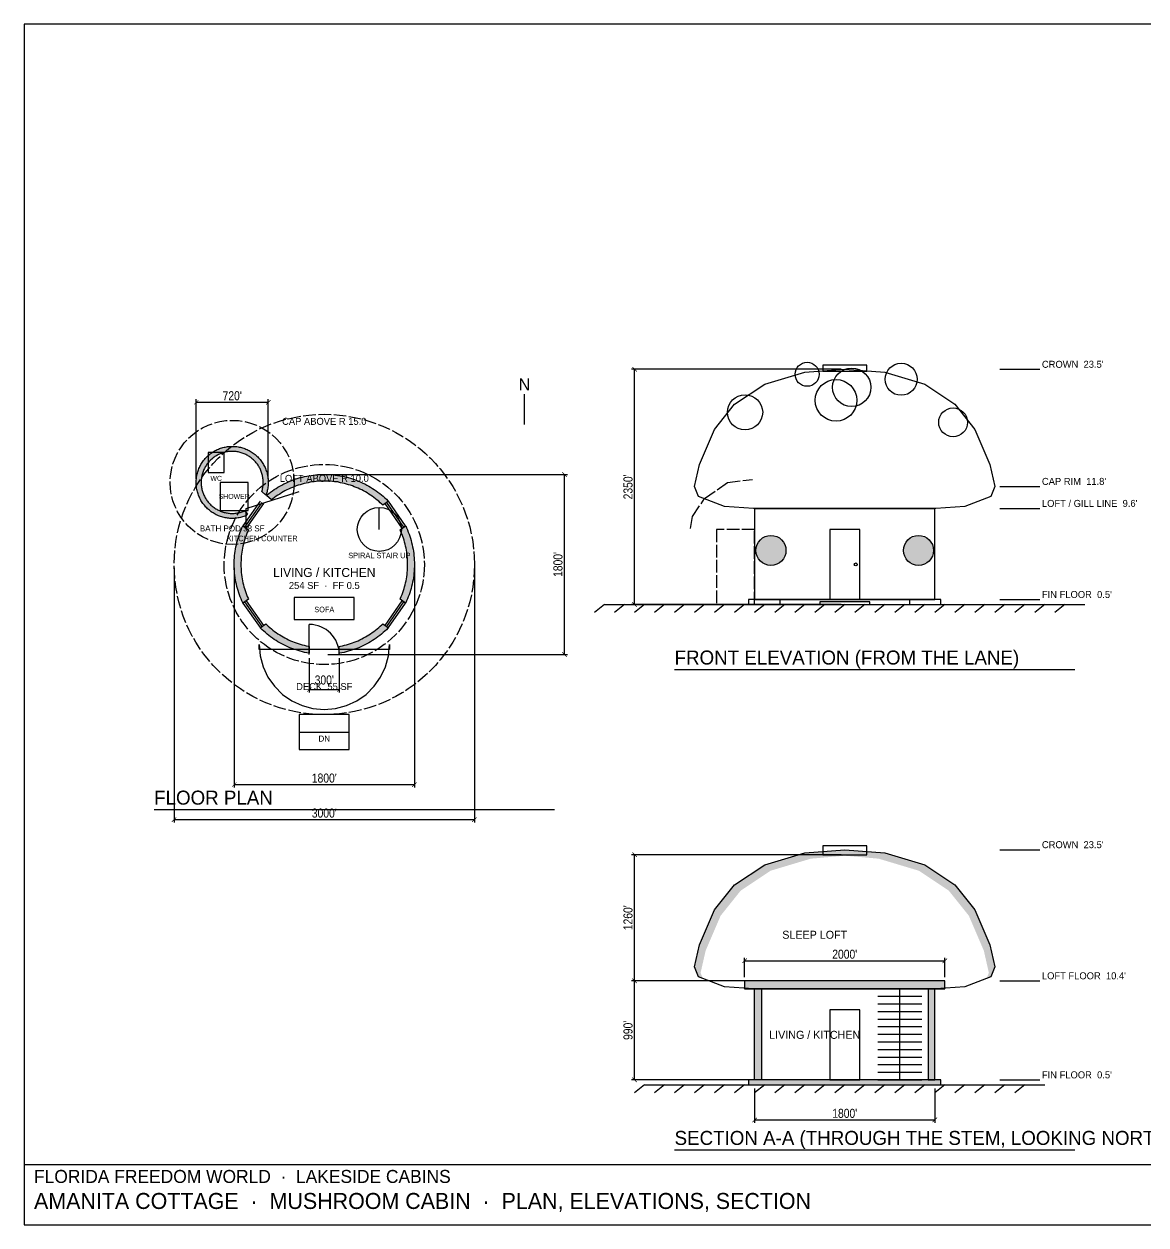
# Model space of a CAD drawing. Header units: feet. Extents: x 0 to 190, y 0 to 120.
# Drawn here: x 0 to 112.1, y 0 to 120 of the extents above; entities that cross this region are included whole.
import ezdxf
from ezdxf.enums import TextEntityAlignment as Align

# ---------------------------------------------------------------- set-up
doc = ezdxf.new("R2010")
doc.units = ezdxf.units.FT
doc.linetypes.add('DASHED', pattern=[1.524, 1.27, -0.254])
for name, color, linetype in [('A-ANNO-DIMS', 1, 'Continuous'), ('A-DECK', 32, 'Continuous'), ('A-DOOR', 3, 'Continuous'), ('A-ELEV', 7, 'Continuous'), ('A-ELEV-HIDN', 8, 'Continuous'), ('A-FLOR-ANNO', 7, 'Continuous'), ('A-FURN', 9, 'Continuous'), ('A-GLAZ', 4, 'Continuous'), ('A-GLAZ-PATT', 151, 'Continuous'), ('A-GRND', 8, 'Continuous'), ('A-LEVL', 1, 'Continuous'), ('A-ROOF', 5, 'Continuous'), ('A-SECT-PATT', 8, 'Continuous'), ('A-WALL', 7, 'Continuous'), ('A-WALL-PATT', 8, 'Continuous'), ('G-TITLE', 7, 'Continuous')]:
    doc.layers.add(name, color=color, linetype=linetype)
doc.styles.add('OpenSansCondensed-Light', font='OpenSansCondensed-Light.ttf')
doc.dimstyles.new('EZDXF', dxfattribs={"dimtxt": 0.25, "dimasz": 0.175, "dimexe": 0.375, "dimexo": 0.125, "dimgap": 0.1, "dimtad": 1, "dimlfac": 100, "dimzin": 12, "dimdsep": 46, "dimtxsty": 'OpenSansCondensed-Light', "dimblk": 'ARCHTICK', "dimcen": 2.5, "dimazin": 3, "dimtfac": 0.5, "dimtmove": 2, "dimatfit": 3})

# ---------------------------------------------------------------- blocks, each defined once
blk = doc.blocks.new('_ARCHTICK')
at = {"color": 0, "linetype": 'BYBLOCK', "const_width": 0.15}
blk.add_lwpolyline([(-0.5, -0.5), (0.5, 0.5)], dxfattribs=at)

msp = doc.modelspace()

# ---------------------------------------------------------------- hatches: boundary and pattern name
at = {"layer": 'A-GLAZ-PATT'}
for points in [[(76.13, 67.4), (76.1228, 67.253), (76.1012, 67.1074), (76.0654, 66.9646), (76.0158, 66.826), (75.9529, 66.6929), (75.8772, 66.5666), (75.7895, 66.4484), (75.6907, 66.3393), (75.5816, 66.2405), (75.4634, 66.1528), (75.3371, 66.0771), (75.204, 66.0142), (75.0654, 65.9646), (74.9226, 65.9288), (74.777, 65.9072), (74.63, 65.9), (74.483, 65.9072), (74.3374, 65.9288), (74.1946, 65.9646), (74.056, 66.0142), (73.9229, 66.0771), (73.7966, 66.1528), (73.6784, 66.2405), (73.5693, 66.3393), (73.4705, 66.4484), (73.3828, 66.5666), (73.3071, 66.6929), (73.2442, 66.826), (73.1946, 66.9646), (73.1588, 67.1074), (73.1372, 67.253), (73.13, 67.4), (73.1372, 67.547), (73.1588, 67.6926), (73.1946, 67.8354), (73.2442, 67.974), (73.3071, 68.1071), (73.3828, 68.2334), (73.4705, 68.3516), (73.5693, 68.4607), (73.6784, 68.5595), (73.7966, 68.6472), (73.9229, 68.7229), (74.056, 68.7858), (74.1946, 68.8354), (74.3374, 68.8712), (74.483, 68.8928), (74.63, 68.9), (74.777, 68.8928), (74.9226, 68.8712), (75.0654, 68.8354), (75.204, 68.7858), (75.3371, 68.7229), (75.4634, 68.6472), (75.5816, 68.5595), (75.6907, 68.4607), (75.7895, 68.3516), (75.8772, 68.2334), (75.9529, 68.1071), (76.0158, 67.974), (76.0654, 67.8354), (76.1012, 67.6926), (76.1228, 67.547), (76.13, 67.4)], [(90.87, 67.4), (90.8628, 67.253), (90.8412, 67.1074), (90.8054, 66.9646), (90.7558, 66.826), (90.6929, 66.6929), (90.6172, 66.5666), (90.5295, 66.4484), (90.4307, 66.3393), (90.3216, 66.2405), (90.2034, 66.1528), (90.0771, 66.0771), (89.944, 66.0142), (89.8054, 65.9646), (89.6626, 65.9288), (89.517, 65.9072), (89.37, 65.9), (89.223, 65.9072), (89.0774, 65.9288), (88.9346, 65.9646), (88.796, 66.0142), (88.6629, 66.0771), (88.5366, 66.1528), (88.4184, 66.2405), (88.3093, 66.3393), (88.2105, 66.4484), (88.1228, 66.5666), (88.0471, 66.6929), (87.9842, 66.826), (87.9346, 66.9646), (87.8988, 67.1074), (87.8772, 67.253), (87.87, 67.4), (87.8772, 67.547), (87.8988, 67.6926), (87.9346, 67.8354), (87.9842, 67.974), (88.0471, 68.1071), (88.1228, 68.2334), (88.2105, 68.3516), (88.3093, 68.4607), (88.4184, 68.5595), (88.5366, 68.6472), (88.6629, 68.7229), (88.796, 68.7858), (88.9346, 68.8354), (89.0774, 68.8712), (89.223, 68.8928), (89.37, 68.9), (89.517, 68.8928), (89.6626, 68.8712), (89.8054, 68.8354), (89.944, 68.7858), (90.0771, 68.7229), (90.2034, 68.6472), (90.3216, 68.5595), (90.4307, 68.4607), (90.5295, 68.3516), (90.6172, 68.2334), (90.6929, 68.1071), (90.7558, 67.974), (90.8054, 67.8354), (90.8412, 67.6926), (90.8628, 67.547), (90.87, 67.4)]]:
    msp.add_hatch(color=151, dxfattribs=at).paths.add_polyline_path(points)
at = {"layer": 'A-SECT-PATT'}
for points in [[(67, 25.8), (67.5, 28), (69, 31.5), (71, 34), (74, 36), (78, 37.2), (82, 37.5), (86, 37.2), (90, 36), (93, 34), (95, 31.5), (96.5, 28), (97, 25.8), (96.6, 24.8), (96.1745, 24.6364), (96.4, 25.2), (95.9, 27.4), (94.4, 30.9), (92.4, 33.4), (89.4, 35.4), (85.4, 36.6), (82, 36.9), (78.6, 36.6), (74.6, 35.4), (71.6, 33.4), (69.6, 30.9), (68.1, 27.4), (67.6, 25.2), (67.8255, 24.6364), (67.4, 24.8), (67, 25.8)], [(92, 23.6), (92, 24.4), (72, 24.4), (72, 23.6), (92, 23.6)], [(73.67, 14.5), (73.67, 23.6), (73, 23.6), (73, 14.5), (73.67, 14.5)], [(91, 14.5), (91, 23.6), (90.33, 23.6), (90.33, 14.5), (91, 14.5)], [(91.6, 14), (91.6, 14.5), (72.4, 14.5), (72.4, 14), (91.6, 14)]]:
    msp.add_hatch(color=8, dxfattribs=at).paths.add_polyline_path(points)
at = {"layer": 'A-WALL-PATT'}
for points in [[(22.0681, 70.8307), (21.9572, 70.7911), (21.845, 70.755), (21.7317, 70.7227), (21.6175, 70.694), (21.5023, 70.6692), (21.3864, 70.6481), (21.2699, 70.6308), (21.1529, 70.6173), (21.0355, 70.6077), (20.9178, 70.6019), (20.8, 70.6), (20.6822, 70.6019), (20.5645, 70.6077), (20.4471, 70.6173), (20.3301, 70.6308), (20.2136, 70.6481), (20.0977, 70.6692), (19.9825, 70.694), (19.8683, 70.7227), (19.755, 70.755), (19.6428, 70.7911), (19.5319, 70.8307), (19.4223, 70.874), (19.3143, 70.9209), (19.2078, 70.9713), (19.103, 71.0251), (19, 71.0823), (18.899, 71.1429), (18.7999, 71.2067), (18.7031, 71.2738), (18.6085, 71.3439), (18.5162, 71.4172), (18.4264, 71.4934), (18.3391, 71.5725), (18.2544, 71.6544), (18.1725, 71.7391), (18.0934, 71.8264), (18.0172, 71.9162), (17.9439, 72.0085), (17.8738, 72.1031), (17.8067, 72.1999), (17.7429, 72.299), (17.6823, 72.4), (17.6251, 72.503), (17.5713, 72.6078), (17.5209, 72.7143), (17.474, 72.8223), (17.4307, 72.9319), (17.3911, 73.0428), (17.355, 73.155), (17.3227, 73.2683), (17.294, 73.3825), (17.2692, 73.4977), (17.2481, 73.6136), (17.2308, 73.7301), (17.2173, 73.8471), (17.2077, 73.9645), (17.2019, 74.0822), (17.2, 74.2), (17.2019, 74.3178), (17.2077, 74.4355), (17.2173, 74.5529), (17.2308, 74.6699), (17.2481, 74.7864), (17.2692, 74.9023), (17.294, 75.0175), (17.3227, 75.1317), (17.355, 75.245), (17.3911, 75.3572), (17.4307, 75.4681), (17.474, 75.5777), (17.5209, 75.6857), (17.5713, 75.7922), (17.6251, 75.897), (17.6823, 76), (17.7429, 76.101), (17.8067, 76.2001), (17.8738, 76.2969), (17.9439, 76.3915), (18.0172, 76.4838), (18.0934, 76.5736), (18.1725, 76.6609), (18.2544, 76.7456), (18.3391, 76.8275), (18.4264, 76.9066), (18.5162, 76.9828), (18.6085, 77.0561), (18.7031, 77.1262), (18.7999, 77.1933), (18.899, 77.2571), (19, 77.3177), (19.103, 77.3749), (19.2078, 77.4287), (19.3143, 77.4791), (19.4223, 77.526), (19.5319, 77.5693), (19.6428, 77.6089), (19.755, 77.645), (19.8683, 77.6773), (19.9825, 77.706), (20.0977, 77.7308), (20.2136, 77.7519), (20.3301, 77.7692), (20.4471, 77.7827), (20.5645, 77.7923), (20.6822, 77.7981), (20.8, 77.8), (20.9178, 77.7981), (21.0355, 77.7923), (21.1529, 77.7827), (21.2699, 77.7692), (21.3864, 77.7519), (21.5023, 77.7308), (21.6175, 77.706), (21.7317, 77.6773), (21.845, 77.645), (21.9572, 77.6089), (22.0681, 77.5693), (22.1777, 77.526), (22.2857, 77.4791), (22.3922, 77.4287), (22.497, 77.3749), (22.6, 77.3177), (22.701, 77.2571), (22.8001, 77.1933), (22.8969, 77.1262), (22.9915, 77.0561), (23.0838, 76.9828), (23.1736, 76.9066), (23.2609, 76.8275), (23.3456, 76.7456), (23.4275, 76.6609), (23.5066, 76.5736), (23.5828, 76.4838), (23.6561, 76.3915), (23.7262, 76.2969), (23.7933, 76.2001), (23.8571, 76.101), (23.9177, 76), (23.9749, 75.897), (24.0287, 75.7922), (24.0791, 75.6857), (24.126, 75.5777), (24.1693, 75.4681), (24.2089, 75.3572), (24.245, 75.245), (24.2773, 75.1317), (24.306, 75.0175), (24.3308, 74.9023), (24.3519, 74.7864), (24.3692, 74.6699), (24.3827, 74.5529), (24.3923, 74.4355), (24.3981, 74.3178), (24.4, 74.2), (24.3981, 74.0822), (24.3923, 73.9645), (24.3827, 73.8471), (24.3692, 73.7301), (24.3519, 73.6136), (24.3308, 73.4977), (24.306, 73.3825), (24.2773, 73.2683), (24.245, 73.155), (24.2089, 73.0428), (24.171, 72.9368), (23.7658, 73.298), (23.7665, 73.3001), (23.7944, 73.3977), (23.819, 73.4961), (23.8404, 73.5952), (23.8586, 73.695), (23.8735, 73.7954), (23.8851, 73.8961), (23.8934, 73.9973), (23.8983, 74.0986), (23.9, 74.2), (23.8983, 74.3014), (23.8934, 74.4027), (23.8851, 74.5039), (23.8735, 74.6046), (23.8586, 74.705), (23.8404, 74.8048), (23.819, 74.9039), (23.7944, 75.0023), (23.7665, 75.0999), (23.7355, 75.1965), (23.7013, 75.292), (23.664, 75.3863), (23.6237, 75.4794), (23.5803, 75.5711), (23.534, 75.6613), (23.4847, 75.75), (23.4325, 75.837), (23.3776, 75.9223), (23.3198, 76.0057), (23.2594, 76.0872), (23.1963, 76.1666), (23.1307, 76.244), (23.0626, 76.3191), (22.992, 76.392), (22.9191, 76.4626), (22.844, 76.5307), (22.7666, 76.5963), (22.6872, 76.6594), (22.6057, 76.7198), (22.5223, 76.7776), (22.437, 76.8325), (22.35, 76.8847), (22.2613, 76.934), (22.1711, 76.9803), (22.0794, 77.0237), (21.9863, 77.064), (21.892, 77.1013), (21.7965, 77.1355), (21.6999, 77.1665), (21.6023, 77.1944), (21.5039, 77.219), (21.4048, 77.2404), (21.305, 77.2586), (21.2046, 77.2735), (21.1039, 77.2851), (21.0027, 77.2934), (20.9014, 77.2983), (20.8, 77.3), (20.6986, 77.2983), (20.5973, 77.2934), (20.4961, 77.2851), (20.3954, 77.2735), (20.295, 77.2586), (20.1952, 77.2404), (20.0961, 77.219), (19.9977, 77.1944), (19.9001, 77.1665), (19.8035, 77.1355), (19.708, 77.1013), (19.6137, 77.064), (19.5206, 77.0237), (19.4289, 76.9803), (19.3387, 76.934), (19.25, 76.8847), (19.163, 76.8325), (19.0777, 76.7776), (18.9943, 76.7198), (18.9128, 76.6594), (18.8334, 76.5963), (18.756, 76.5307), (18.6809, 76.4626), (18.608, 76.392), (18.5374, 76.3191), (18.4693, 76.244), (18.4037, 76.1666), (18.3406, 76.0872), (18.2802, 76.0057), (18.2224, 75.9223), (18.1675, 75.837), (18.1153, 75.75), (18.066, 75.6613), (18.0197, 75.5711), (17.9763, 75.4794), (17.936, 75.3863), (17.8987, 75.292), (17.8645, 75.1965), (17.8335, 75.0999), (17.8056, 75.0023), (17.781, 74.9039), (17.7596, 74.8048), (17.7414, 74.705), (17.7265, 74.6046), (17.7149, 74.5039), (17.7066, 74.4027), (17.7017, 74.3014), (17.7, 74.2), (17.7017, 74.0986), (17.7066, 73.9973), (17.7149, 73.8961), (17.7265, 73.7954), (17.7414, 73.695), (17.7596, 73.5952), (17.781, 73.4961), (17.8056, 73.3977), (17.8335, 73.3001), (17.8645, 73.2035), (17.8987, 73.108), (17.936, 73.0137), (17.9763, 72.9206), (18.0197, 72.8289), (18.066, 72.7387), (18.1153, 72.65), (18.1675, 72.563), (18.2224, 72.4777), (18.2802, 72.3943), (18.3406, 72.3128), (18.4037, 72.2334), (18.4693, 72.156), (18.5374, 72.0809), (18.608, 72.008), (18.6809, 71.9374), (18.756, 71.8693), (18.8334, 71.8037), (18.9128, 71.7406), (18.9943, 71.6802), (19.0777, 71.6224), (19.163, 71.5675), (19.25, 71.5153), (19.3387, 71.466), (19.4289, 71.4197), (19.5206, 71.3763), (19.6137, 71.336), (19.708, 71.2987), (19.8035, 71.2645), (19.9001, 71.2335), (19.9977, 71.2056), (20.0961, 71.181), (20.1952, 71.1596), (20.295, 71.1414), (20.3954, 71.1265), (20.4961, 71.1149), (20.5973, 71.1066), (20.6986, 71.1017), (20.8, 71.1), (20.9014, 71.1017), (21.0027, 71.1066), (21.1039, 71.1149), (21.2046, 71.1265), (21.305, 71.1414), (21.4048, 71.1596), (21.5039, 71.181), (21.6023, 71.2056), (21.6999, 71.2335), (21.7965, 71.2645), (21.892, 71.2987), (21.9863, 71.336), (22.0356, 71.3573), (22.3339, 71.0914), (22.1835, 70.8766), (22.1777, 70.874), (22.0681, 70.8307)], [(24.4629, 73.0951), (24.6387, 73.2289), (24.8177, 73.3583), (24.9999, 73.4832), (25.185, 73.6037), (25.3731, 73.7196), (25.5639, 73.8308), (25.7574, 73.9373), (25.9535, 74.039), (26.152, 74.1359), (26.3528, 74.2279), (26.5558, 74.3149), (26.7609, 74.3969), (26.968, 74.4739), (27.1769, 74.5458), (27.3874, 74.6125), (27.5996, 74.674), (27.8132, 74.7303), (28.0281, 74.7813), (28.2442, 74.8271), (28.4613, 74.8675), (28.6794, 74.9026), (28.8983, 74.9323), (29.1178, 74.9567), (29.3379, 74.9756), (29.5584, 74.9892), (29.7791, 74.9973), (30, 75), (30.2209, 74.9973), (30.4416, 74.9892), (30.6621, 74.9756), (30.8822, 74.9567), (31.1017, 74.9323), (31.3206, 74.9026), (31.5387, 74.8675), (31.7558, 74.8271), (31.9719, 74.7813), (32.1868, 74.7303), (32.4004, 74.674), (32.6126, 74.6125), (32.8231, 74.5458), (33.032, 74.4739), (33.2391, 74.3969), (33.4442, 74.3149), (33.6472, 74.2279), (33.848, 74.1359), (34.0465, 74.039), (34.2426, 73.9373), (34.4361, 73.8308), (34.6269, 73.7196), (34.815, 73.6037), (35.0001, 73.4832), (35.1823, 73.3583), (35.3613, 73.2289), (35.5371, 73.0951), (35.7095, 72.9571), (35.8786, 72.8149), (36.044, 72.6686), (36.2059, 72.5182), (36.364, 72.364), (36.4084, 72.3184), (35.8512, 71.9282), (35.7439, 72.033), (35.5941, 72.1721), (35.4409, 72.3075), (35.2845, 72.4392), (35.1249, 72.5669), (34.9622, 72.6907), (34.7965, 72.8105), (34.6279, 72.9261), (34.4565, 73.0376), (34.2825, 73.1449), (34.1058, 73.2478), (33.9267, 73.3464), (33.7453, 73.4406), (33.5615, 73.5302), (33.3757, 73.6154), (33.1878, 73.6959), (32.9979, 73.7718), (32.8063, 73.8431), (32.613, 73.9096), (32.4181, 73.9713), (32.2217, 74.0283), (32.024, 74.0804), (31.8251, 74.1276), (31.6251, 74.1699), (31.4241, 74.2074), (31.2223, 74.2398), (31.0197, 74.2674), (30.8165, 74.2899), (30.6128, 74.3074), (30.4087, 74.32), (30.2044, 74.3275), (30, 74.33), (29.7956, 74.3275), (29.5913, 74.32), (29.3872, 74.3074), (29.1835, 74.2899), (28.9803, 74.2674), (28.7777, 74.2398), (28.5759, 74.2074), (28.3749, 74.1699), (28.1749, 74.1276), (27.976, 74.0804), (27.7783, 74.0283), (27.5819, 73.9713), (27.387, 73.9096), (27.1937, 73.8431), (27.0021, 73.7718), (26.8122, 73.6959), (26.6243, 73.6154), (26.4385, 73.5302), (26.2547, 73.4406), (26.0733, 73.3464), (25.8942, 73.2478), (25.7175, 73.1449), (25.5435, 73.0376), (25.3721, 72.9261), (25.2035, 72.8105), (25.0378, 72.6907), (24.8751, 72.5669), (24.7228, 72.445), (24.2173, 72.8956), (24.2905, 72.9571), (24.4629, 73.0951)], [(21.7721, 62.3528), (21.6851, 62.5558), (21.6031, 62.7609), (21.5261, 62.968), (21.4542, 63.1769), (21.3875, 63.3874), (21.326, 63.5996), (21.2697, 63.8132), (21.2187, 64.0281), (21.1729, 64.2442), (21.1325, 64.4613), (21.0974, 64.6794), (21.0677, 64.8983), (21.0433, 65.1178), (21.0244, 65.3379), (21.0108, 65.5584), (21.0027, 65.7791), (21, 66), (21.0027, 66.2209), (21.0108, 66.4416), (21.0244, 66.6621), (21.0433, 66.8822), (21.0677, 67.1017), (21.0974, 67.3206), (21.1325, 67.5387), (21.1729, 67.7558), (21.2187, 67.9719), (21.2697, 68.1868), (21.326, 68.4004), (21.3875, 68.6126), (21.4542, 68.8231), (21.5261, 69.032), (21.6031, 69.2391), (21.6851, 69.4442), (21.7721, 69.6472), (21.8641, 69.848), (21.8705, 69.8612), (22.4282, 69.4707), (22.3846, 69.3757), (22.3041, 69.1878), (22.2282, 68.9979), (22.1569, 68.8063), (22.0904, 68.613), (22.0287, 68.4181), (21.9717, 68.2217), (21.9196, 68.024), (21.8724, 67.8251), (21.8301, 67.6251), (21.7926, 67.4241), (21.7602, 67.2223), (21.7326, 67.0197), (21.7101, 66.8165), (21.6926, 66.6128), (21.68, 66.4087), (21.6725, 66.2044), (21.67, 66), (21.6725, 65.7956), (21.68, 65.5913), (21.6926, 65.3872), (21.7101, 65.1835), (21.7326, 64.9803), (21.7602, 64.7777), (21.7926, 64.5759), (21.8301, 64.3749), (21.8724, 64.1749), (21.9196, 63.976), (21.9717, 63.7783), (22.0287, 63.5819), (22.0904, 63.387), (22.1569, 63.1937), (22.2282, 63.0021), (22.3041, 62.8122), (22.3846, 62.6243), (22.4282, 62.5293), (21.8705, 62.1388), (21.8641, 62.152), (21.7721, 62.3528)], [(38.9567, 65.1178), (38.9323, 64.8983), (38.9026, 64.6794), (38.8675, 64.4613), (38.8271, 64.2442), (38.7813, 64.0281), (38.7303, 63.8132), (38.674, 63.5996), (38.6125, 63.3874), (38.5458, 63.1769), (38.4739, 62.968), (38.3969, 62.7609), (38.3149, 62.5558), (38.2279, 62.3528), (38.1359, 62.152), (38.1295, 62.1388), (37.5718, 62.5293), (37.6154, 62.6243), (37.6959, 62.8122), (37.7718, 63.0021), (37.8431, 63.1937), (37.9096, 63.387), (37.9713, 63.5819), (38.0283, 63.7783), (38.0804, 63.976), (38.1276, 64.1749), (38.1699, 64.3749), (38.2074, 64.5759), (38.2398, 64.7777), (38.2674, 64.9803), (38.2899, 65.1835), (38.3074, 65.3872), (38.32, 65.5913), (38.3275, 65.7956), (38.33, 66), (38.3275, 66.2044), (38.32, 66.4087), (38.3074, 66.6128), (38.2899, 66.8165), (38.2674, 67.0197), (38.2398, 67.2223), (38.2074, 67.4241), (38.1699, 67.6251), (38.1276, 67.8251), (38.0804, 68.024), (38.0283, 68.2217), (37.9713, 68.4181), (37.9096, 68.613), (37.8431, 68.8063), (37.7718, 68.9979), (37.6959, 69.1878), (37.6154, 69.3757), (37.5718, 69.4707), (38.1295, 69.8612), (38.1359, 69.848), (38.2279, 69.6472), (38.3149, 69.4442), (38.3969, 69.2391), (38.4739, 69.032), (38.5458, 68.8231), (38.6125, 68.6126), (38.674, 68.4004), (38.7303, 68.1868), (38.7813, 67.9719), (38.8271, 67.7558), (38.8675, 67.5387), (38.9026, 67.3206), (38.9323, 67.1017), (38.9567, 66.8822), (38.9756, 66.6621), (38.9892, 66.4416), (38.9973, 66.2209), (39, 66), (38.9973, 65.7791), (38.9892, 65.5584), (38.9756, 65.3379), (38.9567, 65.1178)], [(28.2442, 57.1729), (28.0281, 57.2187), (27.8132, 57.2697), (27.5996, 57.326), (27.3874, 57.3875), (27.1769, 57.4542), (26.968, 57.5261), (26.7609, 57.6031), (26.5558, 57.6851), (26.3528, 57.7721), (26.152, 57.8641), (25.9535, 57.961), (25.7574, 58.0627), (25.5639, 58.1692), (25.3731, 58.2804), (25.185, 58.3963), (24.9999, 58.5168), (24.8177, 58.6417), (24.6387, 58.7711), (24.4629, 58.9049), (24.2905, 59.0429), (24.1214, 59.1851), (23.956, 59.3314), (23.7941, 59.4818), (23.636, 59.636), (23.5916, 59.6816), (24.1488, 60.0718), (24.2561, 59.967), (24.4059, 59.8279), (24.5591, 59.6925), (24.7155, 59.5608), (24.8751, 59.4331), (25.0378, 59.3093), (25.2035, 59.1895), (25.3721, 59.0739), (25.5435, 58.9624), (25.7175, 58.8551), (25.8942, 58.7522), (26.0733, 58.6536), (26.2547, 58.5594), (26.4385, 58.4698), (26.6243, 58.3846), (26.8122, 58.3041), (27.0021, 58.2282), (27.1937, 58.1569), (27.387, 58.0904), (27.5819, 58.0287), (27.7783, 57.9717), (27.976, 57.9196), (28.1749, 57.8724), (28.3749, 57.8301), (28.5, 57.8068), (28.5, 57.1263), (28.4613, 57.1325), (28.2442, 57.1729)], [(36.2059, 59.4818), (36.044, 59.3314), (35.8786, 59.1851), (35.7095, 59.0429), (35.5371, 58.9049), (35.3613, 58.7711), (35.1823, 58.6417), (35.0001, 58.5168), (34.815, 58.3963), (34.6269, 58.2804), (34.4361, 58.1692), (34.2426, 58.0627), (34.0465, 57.961), (33.848, 57.8641), (33.6472, 57.7721), (33.4442, 57.6851), (33.2391, 57.6031), (33.032, 57.5261), (32.8231, 57.4542), (32.6126, 57.3875), (32.4004, 57.326), (32.1868, 57.2697), (31.9719, 57.2187), (31.7558, 57.1729), (31.5387, 57.1325), (31.5, 57.1263), (31.5, 57.8068), (31.6251, 57.8301), (31.8251, 57.8724), (32.024, 57.9196), (32.2217, 57.9717), (32.4181, 58.0287), (32.613, 58.0904), (32.8063, 58.1569), (32.9979, 58.2282), (33.1878, 58.3041), (33.3757, 58.3846), (33.5615, 58.4698), (33.7453, 58.5594), (33.9267, 58.6536), (34.1058, 58.7522), (34.2825, 58.8551), (34.4565, 58.9624), (34.6279, 59.0739), (34.7965, 59.1895), (34.9622, 59.3093), (35.1249, 59.4331), (35.2845, 59.5608), (35.4409, 59.6925), (35.5941, 59.8279), (35.7439, 59.967), (35.8512, 60.0718), (36.4084, 59.6816), (36.364, 59.636), (36.2059, 59.4818)]]:
    msp.add_hatch(color=8, dxfattribs=at).paths.add_polyline_path(points)

# ---------------------------------------------------------------- linework, layer by layer
at = {"layer": 'A-DECK'}
msp.add_line((27.5, 49.25), (32.5, 49.25), dxfattribs=at)
for points in [[(75.5, 62), (88.5, 62), (88.5, 62.5), (75.5, 62.5)], [(79.5, 62), (84.5, 62), (84.5, 62.25), (79.5, 62.25)], [(23.5, 58), (23.5987, 56.8713), (23.892, 55.7769), (24.3708, 54.75), (25.0207, 53.8219), (25.8219, 53.0207), (26.75, 52.3708), (27.7769, 51.892), (28.8713, 51.5987), (30, 51.5), (31.1287, 51.5987), (32.2231, 51.892), (33.25, 52.3708), (34.1781, 53.0207), (34.9793, 53.8219), (35.6292, 54.75), (36.108, 55.7769), (36.4013, 56.8713), (36.5, 58), (36.5, 57.5), (23.5, 57.5)], [(27.5, 47.5), (32.5, 47.5), (32.5, 51), (27.5, 51)]]:
    msp.add_lwpolyline(points, close=True, dxfattribs=at)
at = {"layer": 'A-DOOR'}
msp.add_line((28.5, 57), (28.5, 60), dxfattribs=at)
for points in [[(80.5, 62.5), (83.5, 62.5), (83.5, 69.5), (80.5, 69.5)], [(80.5, 14.5), (83.5, 14.5), (83.5, 21.5), (80.5, 21.5)]]:
    msp.add_lwpolyline(points, close=True, dxfattribs=at)
msp.add_circle((83.1, 66), 0.15, dxfattribs=at)
msp.add_arc((28.5, 57), 3, 0, 90, dxfattribs=at)
at = {"layer": 'A-ELEV'}
msp.add_line((73, 71.6), (91, 71.6), dxfattribs=at)
for points in [[(73, 62.5), (91, 62.5), (91, 71.6), (73, 71.6)], [(72.4, 62), (91.6, 62), (91.6, 62.5), (72.4, 62.5)], [(72, 23.6), (92, 23.6), (92, 24.4), (72, 24.4)], [(73.67, 14.5), (73, 14.5), (73, 23.6), (73.67, 23.6)], [(90.33, 14.5), (91, 14.5), (91, 23.6), (90.33, 23.6)], [(72.4, 14), (91.6, 14), (91.6, 14.5), (72.4, 14.5)]]:
    msp.add_lwpolyline(points, close=True, dxfattribs=at)
at = {"layer": 'A-ELEV-HIDN', "linetype": 'DASHED'}
msp.add_lwpolyline([(66.6, 69.6), (66.8, 70.8), (68, 72.6), (70.3, 74.2), (72.8, 74.5)], dxfattribs=at)
msp.add_lwpolyline([(69.2, 62), (73, 62), (73, 69.5), (69.2, 69.5)], close=True, dxfattribs=at)
msp.add_circle((30, 66), 10, dxfattribs=at)
at = {"layer": 'A-FURN'}
for p, q in [((35.5, 69.5), (35.5, 71.7)), ((85.3, 22.86), (89.7, 22.86)), ((85.3, 22.1), (89.7, 22.1)), ((85.3, 21.34), (89.7, 21.34)), ((85.3, 20.58), (89.7, 20.58)), ((85.3, 19.82), (89.7, 19.82)), ((85.3, 19.06), (89.7, 19.06)), ((85.3, 18.3), (89.7, 18.3)), ((85.3, 17.54), (89.7, 17.54)), ((85.3, 16.78), (89.7, 16.78)), ((85.3, 16.02), (89.7, 16.02)), ((85.3, 15.26), (89.7, 15.26)), ((85.3, 14.5), (89.7, 14.5))]:
    msp.add_line(p, q, dxfattribs=at)
for points in [[(18.4, 75.2), (20, 75.2), (20, 77.2), (18.4, 77.2)], [(19.6, 71.4), (22.4, 71.4), (22.4, 74.2), (19.6, 74.2)], [(27, 60.5), (33, 60.5), (33, 62.7), (27, 62.7)]]:
    msp.add_lwpolyline(points, close=True, dxfattribs=at)
for points in [[(22.2, 69.5), (22.2, 71.6), (27.5, 73.3)], [(87.5, 14.5), (87.5, 23.6)]]:
    msp.add_lwpolyline(points, dxfattribs=at)
msp.add_circle((35.5, 69.5), 2.2, dxfattribs=at)
at = {"layer": 'A-GLAZ'}
for p, q in [((23.5978, 72.3141), (21.877, 69.8566)), ((23.7624, 72.1988), (22.0417, 69.7413)), ((23.9271, 72.0835), (22.2063, 69.626)), ((37.7937, 69.626), (36.0729, 72.0835)), ((37.9583, 69.7413), (36.2376, 72.1988)), ((38.123, 69.8566), (36.4022, 72.3141)), ((21.877, 62.1434), (23.5978, 59.6859)), ((22.0417, 62.2587), (23.7624, 59.8012)), ((22.2063, 62.374), (23.9271, 59.9165)), ((36.0729, 59.9165), (37.7937, 62.374)), ((36.2376, 59.8012), (37.9583, 62.2587)), ((36.4022, 59.6859), (38.123, 62.1434))]:
    msp.add_line(p, q, dxfattribs=at)
for points in [[(79.8, 85.3), (84.2, 85.3), (84.2, 85.9), (79.8, 85.9)], [(79.8, 37), (84.2, 37), (84.2, 37.9), (79.8, 37.9)]]:
    msp.add_lwpolyline(points, close=True, dxfattribs=at)
for centre in [(74.63, 67.4), (89.37, 67.4)]:
    msp.add_circle(centre, 1.5, dxfattribs=at)
at = {"layer": 'A-GRND'}
for p, q in [((58, 62), (57, 61.2)), ((58, 62), (106, 62)), ((60, 62), (59, 61.2)), ((62, 62), (61, 61.2)), ((64, 62), (63, 61.2)), ((66, 62), (65, 61.2)), ((68, 62), (67, 61.2)), ((70, 62), (69, 61.2)), ((72, 62), (71, 61.2)), ((74, 62), (73, 61.2)), ((76, 62), (75, 61.2)), ((78, 62), (77, 61.2)), ((80, 62), (79, 61.2)), ((82, 62), (81, 61.2)), ((84, 62), (83, 61.2)), ((86, 62), (85, 61.2)), ((88, 62), (87, 61.2)), ((90, 62), (89, 61.2)), ((92, 62), (91, 61.2)), ((94, 62), (93, 61.2)), ((96, 62), (95, 61.2)), ((98, 62), (97, 61.2)), ((100, 62), (99, 61.2)), ((102, 62), (101, 61.2)), ((104, 62), (103, 61.2)), ((62, 14), (61, 13.2)), ((62, 14), (102, 14)), ((64, 14), (63, 13.2)), ((66, 14), (65, 13.2)), ((68, 14), (67, 13.2)), ((70, 14), (69, 13.2)), ((72, 14), (71, 13.2)), ((74, 14), (73, 13.2)), ((76, 14), (75, 13.2)), ((78, 14), (77, 13.2)), ((80, 14), (79, 13.2)), ((82, 14), (81, 13.2)), ((84, 14), (83, 13.2)), ((86, 14), (85, 13.2)), ((88, 14), (87, 13.2)), ((90, 14), (89, 13.2)), ((92, 14), (91, 13.2)), ((94, 14), (93, 13.2)), ((96, 14), (95, 13.2)), ((98, 14), (97, 13.2)), ((100, 14), (99, 13.2))]:
    msp.add_line(p, q, dxfattribs=at)
at = {"layer": 'A-LEVL'}
for p, q in [((97.5, 85.5), (101.5, 85.5)), ((97.5, 73.8), (101.5, 73.8)), ((97.5, 71.6), (101.5, 71.6)), ((97.5, 62.5), (101.5, 62.5)), ((97.5, 37.5), (101.5, 37.5)), ((97.5, 24.4), (101.5, 24.4)), ((97.5, 14.5), (101.5, 14.5))]:
    msp.add_line(p, q, dxfattribs=at)
at = {"layer": 'A-ROOF'}
for points in [[(72.9, 71.6), (70, 71.8), (67.4, 72.8), (67, 73.8), (67.5, 76), (69, 79.5), (71, 82), (74, 84), (78, 85.2), (82, 85.5), (82, 85.5), (86, 85.2), (90, 84), (93, 82), (95, 79.5), (96.5, 76), (97, 73.8), (96.6, 72.8), (94, 71.8), (91.1, 71.6)], [(72.9, 23.6), (70, 23.8), (67.4, 24.8), (67, 25.8), (67.5, 28), (69, 31.5), (71, 34), (74, 36), (78, 37.2), (82, 37.5), (82, 37.5), (86, 37.2), (90, 36), (93, 34), (95, 31.5), (96.5, 28), (97, 25.8), (96.6, 24.8), (94, 23.8), (91.1, 23.6)]]:
    msp.add_lwpolyline(points, close=True, dxfattribs=at)
for centre, radius in [((78.2412, 85), 1.2), ((82.6972, 83.7), 1.92), ((87.6382, 84.5), 1.6), ((81.1284, 82.4), 2.08), ((72.0407, 81.2), 1.76), ((92.8253, 80.2), 1.44)]:
    msp.add_circle(centre, radius, dxfattribs=at)
at = {"layer": 'A-ROOF', "linetype": 'DASHED'}
for centre, radius in [((20.8, 74.2), 6.2), ((30, 66), 15)]:
    msp.add_circle(centre, radius, dxfattribs=at)
at = {"layer": 'A-WALL'}
for points in [[(22.0681, 70.8307), (21.9572, 70.7911), (21.845, 70.755), (21.7317, 70.7227), (21.6175, 70.694), (21.5023, 70.6692), (21.3864, 70.6481), (21.2699, 70.6308), (21.1529, 70.6173), (21.0355, 70.6077), (20.9178, 70.6019), (20.8, 70.6), (20.6822, 70.6019), (20.5645, 70.6077), (20.4471, 70.6173), (20.3301, 70.6308), (20.2136, 70.6481), (20.0977, 70.6692), (19.9825, 70.694), (19.8683, 70.7227), (19.755, 70.755), (19.6428, 70.7911), (19.5319, 70.8307), (19.4223, 70.874), (19.3143, 70.9209), (19.2078, 70.9713), (19.103, 71.0251), (19, 71.0823), (18.899, 71.1429), (18.7999, 71.2067), (18.7031, 71.2738), (18.6085, 71.3439), (18.5162, 71.4172), (18.4264, 71.4934), (18.3391, 71.5725), (18.2544, 71.6544), (18.1725, 71.7391), (18.0934, 71.8264), (18.0172, 71.9162), (17.9439, 72.0085), (17.8738, 72.1031), (17.8067, 72.1999), (17.7429, 72.299), (17.6823, 72.4), (17.6251, 72.503), (17.5713, 72.6078), (17.5209, 72.7143), (17.474, 72.8223), (17.4307, 72.9319), (17.3911, 73.0428), (17.355, 73.155), (17.3227, 73.2683), (17.294, 73.3825), (17.2692, 73.4977), (17.2481, 73.6136), (17.2308, 73.7301), (17.2173, 73.8471), (17.2077, 73.9645), (17.2019, 74.0822), (17.2, 74.2), (17.2019, 74.3178), (17.2077, 74.4355), (17.2173, 74.5529), (17.2308, 74.6699), (17.2481, 74.7864), (17.2692, 74.9023), (17.294, 75.0175), (17.3227, 75.1317), (17.355, 75.245), (17.3911, 75.3572), (17.4307, 75.4681), (17.474, 75.5777), (17.5209, 75.6857), (17.5713, 75.7922), (17.6251, 75.897), (17.6823, 76), (17.7429, 76.101), (17.8067, 76.2001), (17.8738, 76.2969), (17.9439, 76.3915), (18.0172, 76.4838), (18.0934, 76.5736), (18.1725, 76.6609), (18.2544, 76.7456), (18.3391, 76.8275), (18.4264, 76.9066), (18.5162, 76.9828), (18.6085, 77.0561), (18.7031, 77.1262), (18.7999, 77.1933), (18.899, 77.2571), (19, 77.3177), (19.103, 77.3749), (19.2078, 77.4287), (19.3143, 77.4791), (19.4223, 77.526), (19.5319, 77.5693), (19.6428, 77.6089), (19.755, 77.645), (19.8683, 77.6773), (19.9825, 77.706), (20.0977, 77.7308), (20.2136, 77.7519), (20.3301, 77.7692), (20.4471, 77.7827), (20.5645, 77.7923), (20.6822, 77.7981), (20.8, 77.8), (20.9178, 77.7981), (21.0355, 77.7923), (21.1529, 77.7827), (21.2699, 77.7692), (21.3864, 77.7519), (21.5023, 77.7308), (21.6175, 77.706), (21.7317, 77.6773), (21.845, 77.645), (21.9572, 77.6089), (22.0681, 77.5693), (22.1777, 77.526), (22.2857, 77.4791), (22.3922, 77.4287), (22.497, 77.3749), (22.6, 77.3177), (22.701, 77.2571), (22.8001, 77.1933), (22.8969, 77.1262), (22.9915, 77.0561), (23.0838, 76.9828), (23.1736, 76.9066), (23.2609, 76.8275), (23.3456, 76.7456), (23.4275, 76.6609), (23.5066, 76.5736), (23.5828, 76.4838), (23.6561, 76.3915), (23.7262, 76.2969), (23.7933, 76.2001), (23.8571, 76.101), (23.9177, 76), (23.9749, 75.897), (24.0287, 75.7922), (24.0791, 75.6857), (24.126, 75.5777), (24.1693, 75.4681), (24.2089, 75.3572), (24.245, 75.245), (24.2773, 75.1317), (24.306, 75.0175), (24.3308, 74.9023), (24.3519, 74.7864), (24.3692, 74.6699), (24.3827, 74.5529), (24.3923, 74.4355), (24.3981, 74.3178), (24.4, 74.2), (24.3981, 74.0822), (24.3923, 73.9645), (24.3827, 73.8471), (24.3692, 73.7301), (24.3519, 73.6136), (24.3308, 73.4977), (24.306, 73.3825), (24.2773, 73.2683), (24.245, 73.155), (24.2089, 73.0428), (24.171, 72.9368), (23.7658, 73.298), (23.7665, 73.3001), (23.7944, 73.3977), (23.819, 73.4961), (23.8404, 73.5952), (23.8586, 73.695), (23.8735, 73.7954), (23.8851, 73.8961), (23.8934, 73.9973), (23.8983, 74.0986), (23.9, 74.2), (23.8983, 74.3014), (23.8934, 74.4027), (23.8851, 74.5039), (23.8735, 74.6046), (23.8586, 74.705), (23.8404, 74.8048), (23.819, 74.9039), (23.7944, 75.0023), (23.7665, 75.0999), (23.7355, 75.1965), (23.7013, 75.292), (23.664, 75.3863), (23.6237, 75.4794), (23.5803, 75.5711), (23.534, 75.6613), (23.4847, 75.75), (23.4325, 75.837), (23.3776, 75.9223), (23.3198, 76.0057), (23.2594, 76.0872), (23.1963, 76.1666), (23.1307, 76.244), (23.0626, 76.3191), (22.992, 76.392), (22.9191, 76.4626), (22.844, 76.5307), (22.7666, 76.5963), (22.6872, 76.6594), (22.6057, 76.7198), (22.5223, 76.7776), (22.437, 76.8325), (22.35, 76.8847), (22.2613, 76.934), (22.1711, 76.9803), (22.0794, 77.0237), (21.9863, 77.064), (21.892, 77.1013), (21.7965, 77.1355), (21.6999, 77.1665), (21.6023, 77.1944), (21.5039, 77.219), (21.4048, 77.2404), (21.305, 77.2586), (21.2046, 77.2735), (21.1039, 77.2851), (21.0027, 77.2934), (20.9014, 77.2983), (20.8, 77.3), (20.6986, 77.2983), (20.5973, 77.2934), (20.4961, 77.2851), (20.3954, 77.2735), (20.295, 77.2586), (20.1952, 77.2404), (20.0961, 77.219), (19.9977, 77.1944), (19.9001, 77.1665), (19.8035, 77.1355), (19.708, 77.1013), (19.6137, 77.064), (19.5206, 77.0237), (19.4289, 76.9803), (19.3387, 76.934), (19.25, 76.8847), (19.163, 76.8325), (19.0777, 76.7776), (18.9943, 76.7198), (18.9128, 76.6594), (18.8334, 76.5963), (18.756, 76.5307), (18.6809, 76.4626), (18.608, 76.392), (18.5374, 76.3191), (18.4693, 76.244), (18.4037, 76.1666), (18.3406, 76.0872), (18.2802, 76.0057), (18.2224, 75.9223), (18.1675, 75.837), (18.1153, 75.75), (18.066, 75.6613), (18.0197, 75.5711), (17.9763, 75.4794), (17.936, 75.3863), (17.8987, 75.292), (17.8645, 75.1965), (17.8335, 75.0999), (17.8056, 75.0023), (17.781, 74.9039), (17.7596, 74.8048), (17.7414, 74.705), (17.7265, 74.6046), (17.7149, 74.5039), (17.7066, 74.4027), (17.7017, 74.3014), (17.7, 74.2), (17.7017, 74.0986), (17.7066, 73.9973), (17.7149, 73.8961), (17.7265, 73.7954), (17.7414, 73.695), (17.7596, 73.5952), (17.781, 73.4961), (17.8056, 73.3977), (17.8335, 73.3001), (17.8645, 73.2035), (17.8987, 73.108), (17.936, 73.0137), (17.9763, 72.9206), (18.0197, 72.8289), (18.066, 72.7387), (18.1153, 72.65), (18.1675, 72.563), (18.2224, 72.4777), (18.2802, 72.3943), (18.3406, 72.3128), (18.4037, 72.2334), (18.4693, 72.156), (18.5374, 72.0809), (18.608, 72.008), (18.6809, 71.9374), (18.756, 71.8693), (18.8334, 71.8037), (18.9128, 71.7406), (18.9943, 71.6802), (19.0777, 71.6224), (19.163, 71.5675), (19.25, 71.5153), (19.3387, 71.466), (19.4289, 71.4197), (19.5206, 71.3763), (19.6137, 71.336), (19.708, 71.2987), (19.8035, 71.2645), (19.9001, 71.2335), (19.9977, 71.2056), (20.0961, 71.181), (20.1952, 71.1596), (20.295, 71.1414), (20.3954, 71.1265), (20.4961, 71.1149), (20.5973, 71.1066), (20.6986, 71.1017), (20.8, 71.1), (20.9014, 71.1017), (21.0027, 71.1066), (21.1039, 71.1149), (21.2046, 71.1265), (21.305, 71.1414), (21.4048, 71.1596), (21.5039, 71.181), (21.6023, 71.2056), (21.6999, 71.2335), (21.7965, 71.2645), (21.892, 71.2987), (21.9863, 71.336), (22.0356, 71.3573), (22.3339, 71.0914), (22.1835, 70.8766), (22.1777, 70.874)], [(24.4629, 73.0951), (24.6387, 73.2289), (24.8177, 73.3583), (24.9999, 73.4832), (25.185, 73.6037), (25.3731, 73.7196), (25.5639, 73.8308), (25.7574, 73.9373), (25.9535, 74.039), (26.152, 74.1359), (26.3528, 74.2279), (26.5558, 74.3149), (26.7609, 74.3969), (26.968, 74.4739), (27.1769, 74.5458), (27.3874, 74.6125), (27.5996, 74.674), (27.8132, 74.7303), (28.0281, 74.7813), (28.2442, 74.8271), (28.4613, 74.8675), (28.6794, 74.9026), (28.8983, 74.9323), (29.1178, 74.9567), (29.3379, 74.9756), (29.5584, 74.9892), (29.7791, 74.9973), (30, 75), (30.2209, 74.9973), (30.4416, 74.9892), (30.6621, 74.9756), (30.8822, 74.9567), (31.1017, 74.9323), (31.3206, 74.9026), (31.5387, 74.8675), (31.7558, 74.8271), (31.9719, 74.7813), (32.1868, 74.7303), (32.4004, 74.674), (32.6126, 74.6125), (32.8231, 74.5458), (33.032, 74.4739), (33.2391, 74.3969), (33.4442, 74.3149), (33.6472, 74.2279), (33.848, 74.1359), (34.0465, 74.039), (34.2426, 73.9373), (34.4361, 73.8308), (34.6269, 73.7196), (34.815, 73.6037), (35.0001, 73.4832), (35.1823, 73.3583), (35.3613, 73.2289), (35.5371, 73.0951), (35.7095, 72.9571), (35.8786, 72.8149), (36.044, 72.6686), (36.2059, 72.5182), (36.364, 72.364), (36.4084, 72.3184), (35.8512, 71.9282), (35.7439, 72.033), (35.5941, 72.1721), (35.4409, 72.3075), (35.2845, 72.4392), (35.1249, 72.5669), (34.9622, 72.6907), (34.7965, 72.8105), (34.6279, 72.9261), (34.4565, 73.0376), (34.2825, 73.1449), (34.1058, 73.2478), (33.9267, 73.3464), (33.7453, 73.4406), (33.5615, 73.5302), (33.3757, 73.6154), (33.1878, 73.6959), (32.9979, 73.7718), (32.8063, 73.8431), (32.613, 73.9096), (32.4181, 73.9713), (32.2217, 74.0283), (32.024, 74.0804), (31.8251, 74.1276), (31.6251, 74.1699), (31.4241, 74.2074), (31.2223, 74.2398), (31.0197, 74.2674), (30.8165, 74.2899), (30.6128, 74.3074), (30.4087, 74.32), (30.2044, 74.3275), (30, 74.33), (29.7956, 74.3275), (29.5913, 74.32), (29.3872, 74.3074), (29.1835, 74.2899), (28.9803, 74.2674), (28.7777, 74.2398), (28.5759, 74.2074), (28.3749, 74.1699), (28.1749, 74.1276), (27.976, 74.0804), (27.7783, 74.0283), (27.5819, 73.9713), (27.387, 73.9096), (27.1937, 73.8431), (27.0021, 73.7718), (26.8122, 73.6959), (26.6243, 73.6154), (26.4385, 73.5302), (26.2547, 73.4406), (26.0733, 73.3464), (25.8942, 73.2478), (25.7175, 73.1449), (25.5435, 73.0376), (25.3721, 72.9261), (25.2035, 72.8105), (25.0378, 72.6907), (24.8751, 72.5669), (24.7228, 72.445), (24.2173, 72.8956), (24.2905, 72.9571)], [(21.7721, 62.3528), (21.6851, 62.5558), (21.6031, 62.7609), (21.5261, 62.968), (21.4542, 63.1769), (21.3875, 63.3874), (21.326, 63.5996), (21.2697, 63.8132), (21.2187, 64.0281), (21.1729, 64.2442), (21.1325, 64.4613), (21.0974, 64.6794), (21.0677, 64.8983), (21.0433, 65.1178), (21.0244, 65.3379), (21.0108, 65.5584), (21.0027, 65.7791), (21, 66), (21.0027, 66.2209), (21.0108, 66.4416), (21.0244, 66.6621), (21.0433, 66.8822), (21.0677, 67.1017), (21.0974, 67.3206), (21.1325, 67.5387), (21.1729, 67.7558), (21.2187, 67.9719), (21.2697, 68.1868), (21.326, 68.4004), (21.3875, 68.6126), (21.4542, 68.8231), (21.5261, 69.032), (21.6031, 69.2391), (21.6851, 69.4442), (21.7721, 69.6472), (21.8641, 69.848), (21.8705, 69.8612), (22.4282, 69.4707), (22.3846, 69.3757), (22.3041, 69.1878), (22.2282, 68.9979), (22.1569, 68.8063), (22.0904, 68.613), (22.0287, 68.4181), (21.9717, 68.2217), (21.9196, 68.024), (21.8724, 67.8251), (21.8301, 67.6251), (21.7926, 67.4241), (21.7602, 67.2223), (21.7326, 67.0197), (21.7101, 66.8165), (21.6926, 66.6128), (21.68, 66.4087), (21.6725, 66.2044), (21.67, 66), (21.6725, 65.7956), (21.68, 65.5913), (21.6926, 65.3872), (21.7101, 65.1835), (21.7326, 64.9803), (21.7602, 64.7777), (21.7926, 64.5759), (21.8301, 64.3749), (21.8724, 64.1749), (21.9196, 63.976), (21.9717, 63.7783), (22.0287, 63.5819), (22.0904, 63.387), (22.1569, 63.1937), (22.2282, 63.0021), (22.3041, 62.8122), (22.3846, 62.6243), (22.4282, 62.5293), (21.8705, 62.1388), (21.8641, 62.152)], [(38.9567, 65.1178), (38.9323, 64.8983), (38.9026, 64.6794), (38.8675, 64.4613), (38.8271, 64.2442), (38.7813, 64.0281), (38.7303, 63.8132), (38.674, 63.5996), (38.6125, 63.3874), (38.5458, 63.1769), (38.4739, 62.968), (38.3969, 62.7609), (38.3149, 62.5558), (38.2279, 62.3528), (38.1359, 62.152), (38.1295, 62.1388), (37.5718, 62.5293), (37.6154, 62.6243), (37.6959, 62.8122), (37.7718, 63.0021), (37.8431, 63.1937), (37.9096, 63.387), (37.9713, 63.5819), (38.0283, 63.7783), (38.0804, 63.976), (38.1276, 64.1749), (38.1699, 64.3749), (38.2074, 64.5759), (38.2398, 64.7777), (38.2674, 64.9803), (38.2899, 65.1835), (38.3074, 65.3872), (38.32, 65.5913), (38.3275, 65.7956), (38.33, 66), (38.3275, 66.2044), (38.32, 66.4087), (38.3074, 66.6128), (38.2899, 66.8165), (38.2674, 67.0197), (38.2398, 67.2223), (38.2074, 67.4241), (38.1699, 67.6251), (38.1276, 67.8251), (38.0804, 68.024), (38.0283, 68.2217), (37.9713, 68.4181), (37.9096, 68.613), (37.8431, 68.8063), (37.7718, 68.9979), (37.6959, 69.1878), (37.6154, 69.3757), (37.5718, 69.4707), (38.1295, 69.8612), (38.1359, 69.848), (38.2279, 69.6472), (38.3149, 69.4442), (38.3969, 69.2391), (38.4739, 69.032), (38.5458, 68.8231), (38.6125, 68.6126), (38.674, 68.4004), (38.7303, 68.1868), (38.7813, 67.9719), (38.8271, 67.7558), (38.8675, 67.5387), (38.9026, 67.3206), (38.9323, 67.1017), (38.9567, 66.8822), (38.9756, 66.6621), (38.9892, 66.4416), (38.9973, 66.2209), (39, 66), (38.9973, 65.7791), (38.9892, 65.5584), (38.9756, 65.3379)], [(28.2442, 57.1729), (28.0281, 57.2187), (27.8132, 57.2697), (27.5996, 57.326), (27.3874, 57.3875), (27.1769, 57.4542), (26.968, 57.5261), (26.7609, 57.6031), (26.5558, 57.6851), (26.3528, 57.7721), (26.152, 57.8641), (25.9535, 57.961), (25.7574, 58.0627), (25.5639, 58.1692), (25.3731, 58.2804), (25.185, 58.3963), (24.9999, 58.5168), (24.8177, 58.6417), (24.6387, 58.7711), (24.4629, 58.9049), (24.2905, 59.0429), (24.1214, 59.1851), (23.956, 59.3314), (23.7941, 59.4818), (23.636, 59.636), (23.5916, 59.6816), (24.1488, 60.0718), (24.2561, 59.967), (24.4059, 59.8279), (24.5591, 59.6925), (24.7155, 59.5608), (24.8751, 59.4331), (25.0378, 59.3093), (25.2035, 59.1895), (25.3721, 59.0739), (25.5435, 58.9624), (25.7175, 58.8551), (25.8942, 58.7522), (26.0733, 58.6536), (26.2547, 58.5594), (26.4385, 58.4698), (26.6243, 58.3846), (26.8122, 58.3041), (27.0021, 58.2282), (27.1937, 58.1569), (27.387, 58.0904), (27.5819, 58.0287), (27.7783, 57.9717), (27.976, 57.9196), (28.1749, 57.8724), (28.3749, 57.8301), (28.5, 57.8068), (28.5, 57.1263), (28.4613, 57.1325)], [(36.2059, 59.4818), (36.044, 59.3314), (35.8786, 59.1851), (35.7095, 59.0429), (35.5371, 58.9049), (35.3613, 58.7711), (35.1823, 58.6417), (35.0001, 58.5168), (34.815, 58.3963), (34.6269, 58.2804), (34.4361, 58.1692), (34.2426, 58.0627), (34.0465, 57.961), (33.848, 57.8641), (33.6472, 57.7721), (33.4442, 57.6851), (33.2391, 57.6031), (33.032, 57.5261), (32.8231, 57.4542), (32.6126, 57.3875), (32.4004, 57.326), (32.1868, 57.2697), (31.9719, 57.2187), (31.7558, 57.1729), (31.5387, 57.1325), (31.5, 57.1263), (31.5, 57.8068), (31.6251, 57.8301), (31.8251, 57.8724), (32.024, 57.9196), (32.2217, 57.9717), (32.4181, 58.0287), (32.613, 58.0904), (32.8063, 58.1569), (32.9979, 58.2282), (33.1878, 58.3041), (33.3757, 58.3846), (33.5615, 58.4698), (33.7453, 58.5594), (33.9267, 58.6536), (34.1058, 58.7522), (34.2825, 58.8551), (34.4565, 58.9624), (34.6279, 59.0739), (34.7965, 59.1895), (34.9622, 59.3093), (35.1249, 59.4331), (35.2845, 59.5608), (35.4409, 59.6925), (35.5941, 59.8279), (35.7439, 59.967), (35.8512, 60.0718), (36.4084, 59.6816), (36.364, 59.636)]]:
    msp.add_lwpolyline(points, close=True, dxfattribs=at)
at = {"layer": 'G-TITLE'}
for p, q in [((50, 80), (50, 83)), ((65, 55.5), (105, 55.5)), ((13, 41.5), (53, 41.5)), ((65, 7.5), (105, 7.5))]:
    msp.add_line(p, q, dxfattribs=at)
for points in [[(0, 0), (190, 0), (190, 120), (0, 120)], [(0, 0), (190, 0), (190, 6), (0, 6)]]:
    msp.add_lwpolyline(points, close=True, dxfattribs=at)

# ---------------------------------------------------------------- texts
at = {"layer": 'A-FLOR-ANNO'}
for s, height, p in [('CAP ABOVE R 15.0', 0.7, (30, 80.3)), ('WC', 0.5, (19.2, 74.6)), ('LOFT ABOVE R 10.0', 0.7, (30, 74.6)), ('SHOWER', 0.5, (21, 72.8)), ('BATH POD 38 SF', 0.6, (20.8, 69.6)), ('KITCHEN COUNTER', 0.55, (23.8, 68.6)), ('SPIRAL STAIR UP', 0.55, (35.5, 66.9)), ('LIVING / KITCHEN', 0.9, (30, 65.2)), ('254 SF  ·  FF 0.5', 0.7, (30, 63.9)), ('SOFA', 0.55, (30, 61.5)), ('DECK  55 SF', 0.7, (30, 53.8)), ('DN', 0.6, (30, 48.6)), ('SLEEP LOFT', 0.8, (79, 29)), ('LIVING / KITCHEN', 0.8, (79, 19))]:
    msp.add_text(s, height=height, dxfattribs=at).set_placement(p, align=Align.MIDDLE_CENTER)
at = {"layer": 'A-LEVL'}
for s, p in [("CROWN  23.5'", (101.7, 85.65)), ("CAP RIM  11.8'", (101.7, 73.95)), ("LOFT / GILL LINE  9.6'", (101.7, 71.75)), ("FIN FLOOR  0.5'", (101.7, 62.65)), ("CROWN  23.5'", (101.7, 37.65)), ("LOFT FLOOR  10.4'", (101.7, 24.55)), ("FIN FLOOR  0.5'", (101.7, 14.65))]:
    msp.add_text(s, height=0.7, dxfattribs=at).set_placement(p)
at = {"layer": 'G-TITLE'}
msp.add_text('N', height=1.2, dxfattribs=at).set_placement((50, 84), align=Align.MIDDLE_CENTER)
for s, height, p in [('FRONT ELEVATION (FROM THE LANE)', 1.4, (65, 56)), ('FLOOR PLAN', 1.4, (13, 42)), ('SECTION A-A (THROUGH THE STEM, LOOKING NORTH)', 1.4, (65, 8)), ('FLORIDA FREEDOM WORLD  ·  LAKESIDE CABINS', 1.3, (1, 4.2)), ('AMANITA COTTAGE  ·  MUSHROOM CABIN  ·  PLAN, ELEVATIONS, SECTION', 1.6, (1, 1.6))]:
    msp.add_text(s, height=height, dxfattribs=at).set_placement(p)

# ---------------------------------------------------------------- dimensions: what is measured, and where the dimension line sits
at = {"layer": 'A-ANNO-DIMS'}
for base, p1, p2 in [((61, 62), (82, 62), (82, 85.5)), ((54, 57), (30, 57), (30, 75)), ((61, 24.4), (82, 24.4), (82, 37)), ((61, 14.5), (82, 14.5), (82, 24.4))]:
    msp.add_linear_dim(base=base, p1=p1, p2=p2, angle=90, dimstyle='EZDXF', override={"dimtxt": 0.9, "dimasz": 0.45, "dimexe": 0.3, "dimexo": 0.35, "dimgap": 0.2, "dimdec": 1, "dimpost": "<>'", "dimclrd": 1, "dimclre": 1, "dimclrt": 1}, dxfattribs=at).render()
for base, p1, p2 in [((17.2, 82.2), (17.2, 74.2), (24.4, 74.2)), ((15, 40.5), (15, 66), (45, 66)), ((21, 44), (21, 66), (39, 66)), ((28.5, 53.5), (28.5, 57), (31.5, 57)), ((72, 26.4), (72, 24.4), (92, 24.4)), ((73, 10.5), (73, 14), (91, 14))]:
    msp.add_linear_dim(base=base, p1=p1, p2=p2, dimstyle='EZDXF', override={"dimtxt": 0.9, "dimasz": 0.45, "dimexe": 0.3, "dimexo": 0.35, "dimgap": 0.2, "dimdec": 1, "dimpost": "<>'", "dimclrd": 1, "dimclre": 1, "dimclrt": 1}, dxfattribs=at).render()

doc.saveas('drawing.dxf')
